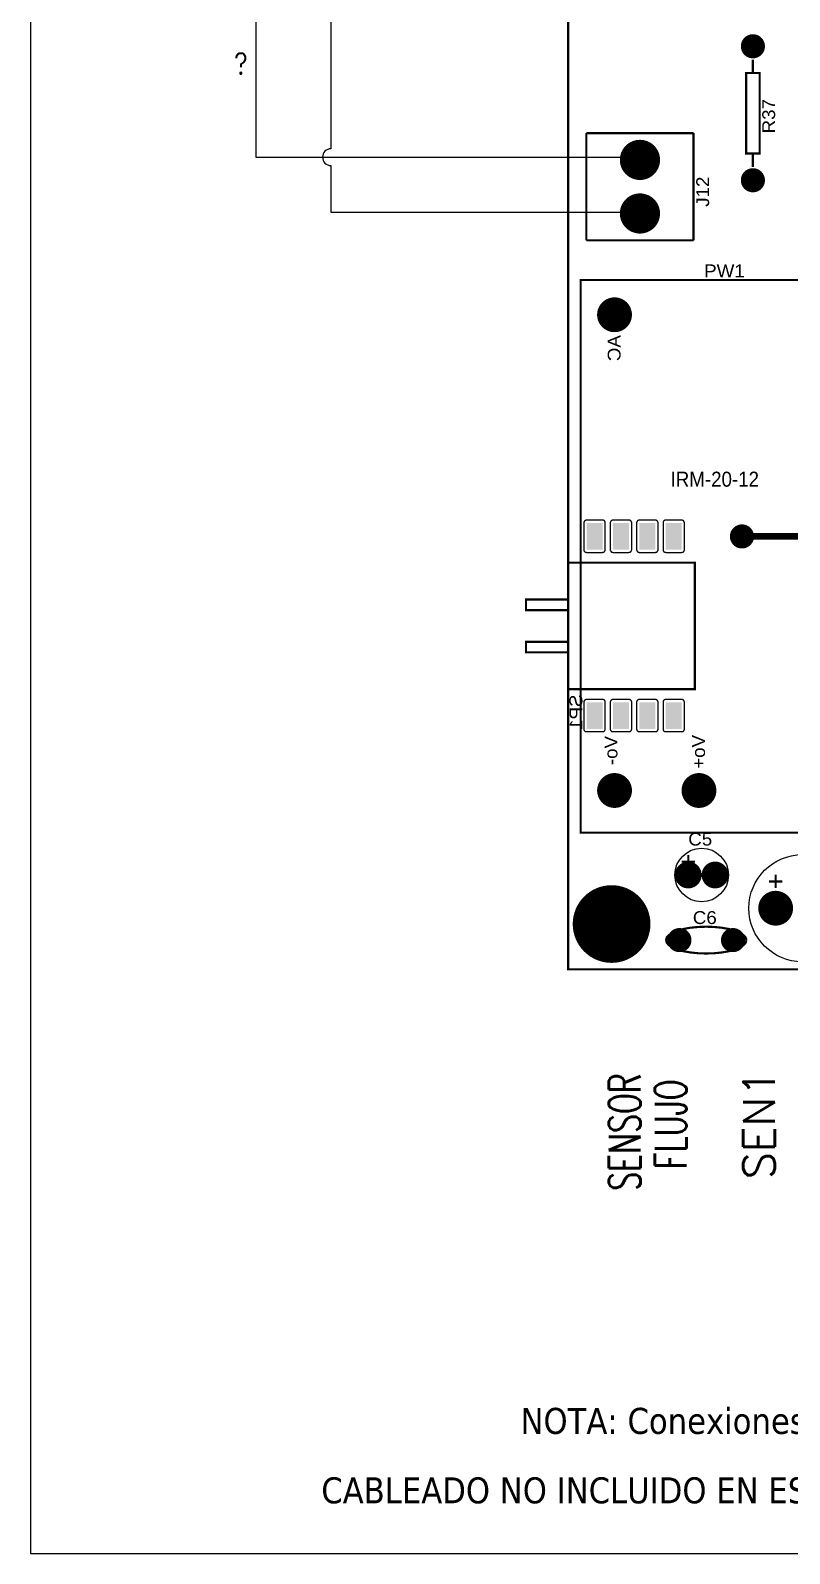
# Model space of a CAD drawing. Header units: inches. Extents: x 0 to 35.7, y 0 to 20.7.
# Drawn here: x 14.98 to 19.46, y 4.56 to 13.56 of the extents above; entities that cross this region are included whole.
import ezdxf
from ezdxf.enums import TextEntityAlignment as Align

# ---------------------------------------------------------------- set-up
doc = ezdxf.new("R2010")
doc.units = ezdxf.units.IN
doc.header["$MEASUREMENT"] = 0
for name, color, linetype in [('BLK_12AWG', 7, 'Continuous'), ('CONTORNO', 179, 'Continuous'), ('DESC', 150, 'Continuous'), ('MISC', 7, 'Continuous'), ('SYMS', 7, 'Continuous'), ('TAGS', 150, 'Continuous'), ('TERMS', 123, 'Continuous'), ('WIRENO', 72, 'Continuous')]:
    doc.layers.add(name, color=color, linetype=linetype)
doc.styles.add('SLDTEXTSTYLE0', font='tahoma.ttf')
doc.styles.get("Standard").update_dxf_attribs({"font": 'arial.ttf'})
doc.styles.add('WD', font='romans.shx')

# ---------------------------------------------------------------- blocks, each defined once
blk = doc.blocks.new('RPAD')
blk.add_trace([(-0.5, -0.5), (-0.5, 0.5), (0.5, -0.5), (0.5, 0.5)])
blk = doc.blocks.new('EPAD')
at = {"const_width": 0.5}
blk.add_lwpolyline([(-0.25, 0, 1), (0.25, 0, 1)], format="xyb", close=True, dxfattribs=at)
blk = doc.blocks.new('TarjetaCBA2')
for points, const_width in [([(130.5116, 98.0071), (136.4266, 98.0071), (136.4266, 103.2848), (130.5116, 103.2848), (130.5116, 98.0071)], 0.008), ([(130.5116, 98.0071), (136.4266, 98.0071), (136.4266, 103.2848), (130.5116, 103.2848), (130.5116, 98.0071)], 0.008), ([(130.5116, 98.0071), (136.4266, 98.0071), (136.4266, 103.2848), (130.5116, 103.2848), (130.5116, 98.0071)], 0.008), ([(131.2006, 101.4021), (131.2006, 101.3521)], 0.008), ([(131.2006, 101.4021), (131.2006, 101.3521)], 0.008), ([(131.2006, 101.4021), (131.2006, 101.3521)], 0.008), ([(131.1756, 101.0521), (131.2256, 101.0521), (131.2256, 101.3521), (131.1756, 101.3521), (131.1756, 101.0521)], 0.008), ([(131.1756, 101.0521), (131.2256, 101.0521), (131.2256, 101.3521), (131.1756, 101.3521), (131.1756, 101.0521)], 0.008), ([(131.1756, 101.0521), (131.2256, 101.0521), (131.2256, 101.3521), (131.1756, 101.3521), (131.1756, 101.0521)], 0.008), ([(130.9793, 101.1281), (130.5793, 101.1281)], 0.008), ([(130.5793, 101.1281), (130.5793, 100.7281)], 0.008), ([(130.9793, 101.1281), (130.5793, 101.1281)], 0.008), ([(130.5793, 101.1281), (130.5793, 100.7281)], 0.008), ([(130.9793, 101.1281), (130.5793, 101.1281)], 0.008), ([(130.5793, 101.1281), (130.5793, 100.7281)], 0.008), ([(130.9793, 101.1281), (130.9793, 100.7281)], 0.008), ([(130.9793, 101.1281), (130.9793, 100.7281)], 0.008), ([(130.9793, 101.1281), (130.9793, 100.7281)], 0.008), ([(131.2006, 101.0521), (131.2006, 101.0021)], 0.008), ([(131.2006, 101.0521), (131.2006, 101.0021)], 0.008), ([(131.2006, 101.0521), (131.2006, 101.0021)], 0.008), ([(130.9793, 100.7281), (130.5793, 100.7281)], 0.008), ([(130.9793, 100.7281), (130.5793, 100.7281)], 0.008), ([(130.9793, 100.7281), (130.5793, 100.7281)], 0.008), ([(130.5585, 98.517), (131.6293, 98.517), (131.6293, 100.58), (130.5585, 100.58), (130.5585, 98.517)], 0.008), ([(130.5585, 98.517), (131.6293, 98.517), (131.6293, 100.58), (130.5585, 100.58), (130.5585, 98.517)], 0.008), ([(130.5585, 98.517), (131.6293, 98.517), (131.6293, 100.58), (130.5585, 100.58), (130.5585, 98.517)], 0.008), ([(131.1598, 99.6227), (132.2416, 99.6227), (132.2492, 99.6303)], 0.025), ([(130.5116, 99.0525), (130.984, 99.0525), (130.984, 99.5249), (130.5116, 99.5249), (130.5116, 99.0525)], 0.008), ([(130.5116, 99.0525), (130.984, 99.0525), (130.984, 99.5249), (130.5116, 99.5249), (130.5116, 99.0525)], 0.008), ([(130.5116, 99.0525), (130.984, 99.0525), (130.984, 99.5249), (130.5116, 99.5249), (130.5116, 99.0525)], 0.008), ([(130.3541, 99.3478), (130.5116, 99.3478), (130.5116, 99.3871), (130.3541, 99.3871), (130.3541, 99.3478)], 0.008), ([(130.3541, 99.3478), (130.5116, 99.3478), (130.5116, 99.3871), (130.3541, 99.3871), (130.3541, 99.3478)], 0.008), ([(130.3541, 99.3478), (130.5116, 99.3478), (130.5116, 99.3871), (130.3541, 99.3871), (130.3541, 99.3478)], 0.008), ([(130.3541, 99.1903), (130.5116, 99.1903), (130.5116, 99.2296), (130.3541, 99.2296), (130.3541, 99.1903)], 0.008), ([(130.3541, 99.1903), (130.5116, 99.1903), (130.5116, 99.2296), (130.3541, 99.2296), (130.3541, 99.1903)], 0.008), ([(130.3541, 99.1903), (130.5116, 99.1903), (130.5116, 99.2296), (130.3541, 99.2296), (130.3541, 99.1903)], 0.008), ([(130.9345, 98.4091), (130.9845, 98.4091)], 0.008), ([(130.9345, 98.4091), (130.9845, 98.4091)], 0.008), ([(130.9345, 98.4091), (130.9845, 98.4091)], 0.008), ([(130.9595, 98.4341), (130.9595, 98.3841)], 0.008), ([(130.9595, 98.4341), (130.9595, 98.3841)], 0.008), ([(130.9595, 98.4341), (130.9595, 98.3841)], 0.008), ([(131.2855, 98.3601), (131.2855, 98.3101)], 0.008), ([(131.2855, 98.3601), (131.2855, 98.3101)], 0.008), ([(131.2855, 98.3601), (131.2855, 98.3101)], 0.008), ([(131.2605, 98.3351), (131.3105, 98.3351)], 0.008), ([(131.2605, 98.3351), (131.3105, 98.3351)], 0.008), ([(131.2605, 98.3351), (131.3105, 98.3351)], 0.008), ([(130.8765, 98.1161), (130.8794, 98.1263), (130.8879, 98.1357), (130.9015, 98.1442), (130.9196, 98.1516), (130.9416, 98.1577), (130.9672, 98.1622), (130.9956, 98.1651), (131.0265, 98.1661)], 0.008), ([(130.8765, 98.1161), (130.8794, 98.1263), (130.8879, 98.1357), (130.9015, 98.1442), (130.9196, 98.1516), (130.9416, 98.1577), (130.9672, 98.1622), (130.9956, 98.1651), (131.0265, 98.1661)], 0.008), ([(130.8765, 98.1161), (130.8794, 98.1263), (130.8879, 98.1357), (130.9015, 98.1442), (130.9196, 98.1516), (130.9416, 98.1577), (130.9672, 98.1622), (130.9956, 98.1651), (131.0265, 98.1661)], 0.008), ([(130.8765, 98.1161), (130.8794, 98.1059), (130.8879, 98.0965), (130.9015, 98.088), (130.9196, 98.0806), (130.9416, 98.0745), (130.9672, 98.07), (130.9956, 98.0671), (131.0265, 98.0661)], 0.008), ([(130.8765, 98.1161), (130.8794, 98.1059), (130.8879, 98.0965), (130.9015, 98.088), (130.9196, 98.0806), (130.9416, 98.0745), (130.9672, 98.07), (130.9956, 98.0671), (131.0265, 98.0661)], 0.008), ([(130.8765, 98.1161), (130.8794, 98.1059), (130.8879, 98.0965), (130.9015, 98.088), (130.9196, 98.0806), (130.9416, 98.0745), (130.9672, 98.07), (130.9956, 98.0671), (131.0265, 98.0661)], 0.008), ([(131.1765, 98.1161), (131.1735, 98.1263), (131.1648, 98.1357), (131.1512, 98.1442), (131.133, 98.1516), (131.1108, 98.1577), (131.0853, 98.1622), (131.057, 98.1651), (131.0265, 98.1661)], 0.008), ([(131.1765, 98.1161), (131.1735, 98.1263), (131.1648, 98.1357), (131.1512, 98.1442), (131.133, 98.1516), (131.1108, 98.1577), (131.0853, 98.1622), (131.057, 98.1651), (131.0265, 98.1661)], 0.008), ([(131.1765, 98.1161), (131.1735, 98.1263), (131.1648, 98.1357), (131.1512, 98.1442), (131.133, 98.1516), (131.1108, 98.1577), (131.0853, 98.1622), (131.057, 98.1651), (131.0265, 98.1661)], 0.008), ([(131.1765, 98.1161), (131.1735, 98.1059), (131.1648, 98.0965), (131.1512, 98.088), (131.133, 98.0806), (131.1108, 98.0745), (131.0853, 98.07), (131.057, 98.0671), (131.0265, 98.0661)], 0.008), ([(131.1765, 98.1161), (131.1735, 98.1059), (131.1648, 98.0965), (131.1512, 98.088), (131.133, 98.0806), (131.1108, 98.0745), (131.0853, 98.07), (131.057, 98.0671), (131.0265, 98.0661)], 0.008), ([(131.1765, 98.1161), (131.1735, 98.1059), (131.1648, 98.0965), (131.1512, 98.088), (131.133, 98.0806), (131.1108, 98.0745), (131.0853, 98.07), (131.057, 98.0671), (131.0265, 98.0661)], 0.008)]:
    blk.add_lwpolyline(points, dxfattribs=dict(const_width=const_width))
for points in [[(130.58, 99.5633), (130.64, 99.5633), (130.6411, 99.5634), (130.6421, 99.5635), (130.643, 99.5638), (130.6439, 99.5641), (130.6448, 99.5645), (130.6456, 99.565), (130.6464, 99.5656), (130.6471, 99.5662), (130.6478, 99.5669), (130.6483, 99.5677), (130.6488, 99.5685), (130.6492, 99.5694), (130.6496, 99.5703), (130.6498, 99.5713), (130.65, 99.5723), (130.65, 99.5733), (130.65, 99.6733), (130.65, 99.6744), (130.6498, 99.6754), (130.6496, 99.6764), (130.6492, 99.6773), (130.6488, 99.6782), (130.6483, 99.679), (130.6478, 99.6797), (130.6471, 99.6805), (130.6464, 99.6811), (130.6456, 99.6817), (130.6448, 99.6822), (130.6439, 99.6826), (130.643, 99.6829), (130.6421, 99.6831), (130.6411, 99.6833), (130.64, 99.6833), (130.58, 99.6833), (130.579, 99.6833), (130.578, 99.6831), (130.577, 99.6829), (130.5761, 99.6826), (130.5752, 99.6822), (130.5744, 99.6817), (130.5736, 99.6811), (130.5729, 99.6805), (130.5723, 99.6797), (130.5717, 99.679), (130.5712, 99.6782), (130.5708, 99.6773), (130.5705, 99.6764), (130.5702, 99.6754), (130.5701, 99.6744), (130.57, 99.6733), (130.57, 99.5733), (130.5701, 99.5723), (130.5702, 99.5713), (130.5705, 99.5703), (130.5708, 99.5694), (130.5712, 99.5685), (130.5717, 99.5677), (130.5723, 99.5669), (130.5729, 99.5662), (130.5736, 99.5656), (130.5744, 99.565), (130.5752, 99.5645), (130.5761, 99.5641), (130.577, 99.5638), (130.578, 99.5635), (130.579, 99.5634), (130.58, 99.5633)], [(130.6784, 99.5633), (130.7384, 99.5633), (130.7395, 99.5634), (130.7405, 99.5635), (130.7415, 99.5638), (130.7424, 99.5641), (130.7433, 99.5645), (130.7441, 99.565), (130.7448, 99.5656), (130.7455, 99.5662), (130.7462, 99.5669), (130.7468, 99.5677), (130.7473, 99.5685), (130.7477, 99.5694), (130.748, 99.5703), (130.7482, 99.5713), (130.7484, 99.5723), (130.7484, 99.5733), (130.7484, 99.6733), (130.7484, 99.6744), (130.7482, 99.6754), (130.748, 99.6764), (130.7477, 99.6773), (130.7473, 99.6782), (130.7468, 99.679), (130.7462, 99.6797), (130.7455, 99.6805), (130.7448, 99.6811), (130.7441, 99.6817), (130.7433, 99.6822), (130.7424, 99.6826), (130.7415, 99.6829), (130.7405, 99.6831), (130.7395, 99.6833), (130.7384, 99.6833), (130.6784, 99.6833), (130.6774, 99.6833), (130.6764, 99.6831), (130.6754, 99.6829), (130.6745, 99.6826), (130.6736, 99.6822), (130.6728, 99.6817), (130.672, 99.6811), (130.6713, 99.6805), (130.6707, 99.6797), (130.6701, 99.679), (130.6696, 99.6782), (130.6692, 99.6773), (130.6689, 99.6764), (130.6686, 99.6754), (130.6685, 99.6744), (130.6684, 99.6733), (130.6684, 99.5733), (130.6685, 99.5723), (130.6686, 99.5713), (130.6689, 99.5703), (130.6692, 99.5694), (130.6696, 99.5685), (130.6701, 99.5677), (130.6707, 99.5669), (130.6713, 99.5662), (130.672, 99.5656), (130.6728, 99.565), (130.6736, 99.5645), (130.6745, 99.5641), (130.6754, 99.5638), (130.6764, 99.5635), (130.6774, 99.5634), (130.6784, 99.5633)], [(130.7769, 99.5633), (130.8369, 99.5633), (130.8379, 99.5634), (130.8389, 99.5635), (130.8399, 99.5638), (130.8408, 99.5641), (130.8417, 99.5645), (130.8425, 99.565), (130.8433, 99.5656), (130.844, 99.5662), (130.8446, 99.5669), (130.8452, 99.5677), (130.8457, 99.5685), (130.8461, 99.5694), (130.8464, 99.5703), (130.8467, 99.5713), (130.8468, 99.5723), (130.8469, 99.5733), (130.8469, 99.6733), (130.8468, 99.6744), (130.8467, 99.6754), (130.8464, 99.6764), (130.8461, 99.6773), (130.8457, 99.6782), (130.8452, 99.679), (130.8446, 99.6797), (130.844, 99.6805), (130.8433, 99.6811), (130.8425, 99.6817), (130.8417, 99.6822), (130.8408, 99.6826), (130.8399, 99.6829), (130.8389, 99.6831), (130.8379, 99.6833), (130.8369, 99.6833), (130.7769, 99.6833), (130.7758, 99.6833), (130.7748, 99.6831), (130.7739, 99.6829), (130.7729, 99.6826), (130.7721, 99.6822), (130.7712, 99.6817), (130.7705, 99.6811), (130.7698, 99.6805), (130.7691, 99.6797), (130.7685, 99.679), (130.7681, 99.6782), (130.7676, 99.6773), (130.7673, 99.6764), (130.7671, 99.6754), (130.7669, 99.6744), (130.7669, 99.6733), (130.7669, 99.5733), (130.7669, 99.5723), (130.7671, 99.5713), (130.7673, 99.5703), (130.7676, 99.5694), (130.7681, 99.5685), (130.7685, 99.5677), (130.7691, 99.5669), (130.7698, 99.5662), (130.7705, 99.5656), (130.7712, 99.565), (130.7721, 99.5645), (130.7729, 99.5641), (130.7739, 99.5638), (130.7748, 99.5635), (130.7758, 99.5634), (130.7769, 99.5633)], [(130.8753, 99.5633), (130.9353, 99.5633), (130.9363, 99.5634), (130.9373, 99.5635), (130.9383, 99.5638), (130.9392, 99.5641), (130.9401, 99.5645), (130.9409, 99.565), (130.9417, 99.5656), (130.9424, 99.5662), (130.943, 99.5669), (130.9436, 99.5677), (130.9441, 99.5685), (130.9445, 99.5694), (130.9448, 99.5703), (130.9451, 99.5713), (130.9452, 99.5723), (130.9453, 99.5733), (130.9453, 99.6733), (130.9452, 99.6744), (130.9451, 99.6754), (130.9448, 99.6764), (130.9445, 99.6773), (130.9441, 99.6782), (130.9436, 99.679), (130.943, 99.6797), (130.9424, 99.6805), (130.9417, 99.6811), (130.9409, 99.6817), (130.9401, 99.6822), (130.9392, 99.6826), (130.9383, 99.6829), (130.9373, 99.6831), (130.9363, 99.6833), (130.9353, 99.6833), (130.8753, 99.6833), (130.8743, 99.6833), (130.8732, 99.6831), (130.8723, 99.6829), (130.8714, 99.6826), (130.8705, 99.6822), (130.8697, 99.6817), (130.8689, 99.6811), (130.8682, 99.6805), (130.8675, 99.6797), (130.867, 99.679), (130.8665, 99.6782), (130.8661, 99.6773), (130.8657, 99.6764), (130.8655, 99.6754), (130.8653, 99.6744), (130.8653, 99.6733), (130.8653, 99.5733), (130.8653, 99.5723), (130.8655, 99.5713), (130.8657, 99.5703), (130.8661, 99.5694), (130.8665, 99.5685), (130.867, 99.5677), (130.8675, 99.5669), (130.8682, 99.5662), (130.8689, 99.5656), (130.8697, 99.565), (130.8705, 99.5645), (130.8714, 99.5641), (130.8723, 99.5638), (130.8732, 99.5635), (130.8743, 99.5634), (130.8753, 99.5633)], [(130.58, 98.8941), (130.64, 98.8941), (130.6411, 98.8941), (130.6421, 98.8943), (130.643, 98.8945), (130.6439, 98.8948), (130.6448, 98.8952), (130.6456, 98.8957), (130.6464, 98.8963), (130.6471, 98.8969), (130.6478, 98.8976), (130.6483, 98.8984), (130.6488, 98.8992), (130.6492, 98.9001), (130.6496, 98.901), (130.6498, 98.902), (130.65, 98.903), (130.65, 98.9041), (130.65, 99.0041), (130.65, 99.0051), (130.6498, 99.0061), (130.6496, 99.0071), (130.6492, 99.008), (130.6488, 99.0089), (130.6483, 99.0097), (130.6478, 99.0105), (130.6471, 99.0112), (130.6464, 99.0118), (130.6456, 99.0124), (130.6448, 99.0129), (130.6439, 99.0133), (130.643, 99.0136), (130.6421, 99.0139), (130.6411, 99.014), (130.64, 99.0141), (130.58, 99.0141), (130.579, 99.014), (130.578, 99.0139), (130.577, 99.0136), (130.5761, 99.0133), (130.5752, 99.0129), (130.5744, 99.0124), (130.5736, 99.0118), (130.5729, 99.0112), (130.5723, 99.0105), (130.5717, 99.0097), (130.5712, 99.0089), (130.5708, 99.008), (130.5705, 99.0071), (130.5702, 99.0061), (130.5701, 99.0051), (130.57, 99.0041), (130.57, 98.9041), (130.5701, 98.903), (130.5702, 98.902), (130.5705, 98.901), (130.5708, 98.9001), (130.5712, 98.8992), (130.5717, 98.8984), (130.5723, 98.8976), (130.5729, 98.8969), (130.5736, 98.8963), (130.5744, 98.8957), (130.5752, 98.8952), (130.5761, 98.8948), (130.577, 98.8945), (130.578, 98.8943), (130.579, 98.8941), (130.58, 98.8941)], [(130.6784, 98.8941), (130.7384, 98.8941), (130.7395, 98.8941), (130.7405, 98.8943), (130.7415, 98.8945), (130.7424, 98.8948), (130.7433, 98.8952), (130.7441, 98.8957), (130.7448, 98.8963), (130.7455, 98.8969), (130.7462, 98.8976), (130.7468, 98.8984), (130.7473, 98.8992), (130.7477, 98.9001), (130.748, 98.901), (130.7482, 98.902), (130.7484, 98.903), (130.7484, 98.9041), (130.7484, 99.0041), (130.7484, 99.0051), (130.7482, 99.0061), (130.748, 99.0071), (130.7477, 99.008), (130.7473, 99.0089), (130.7468, 99.0097), (130.7462, 99.0105), (130.7455, 99.0112), (130.7448, 99.0118), (130.7441, 99.0124), (130.7433, 99.0129), (130.7424, 99.0133), (130.7415, 99.0136), (130.7405, 99.0139), (130.7395, 99.014), (130.7384, 99.0141), (130.6784, 99.0141), (130.6774, 99.014), (130.6764, 99.0139), (130.6754, 99.0136), (130.6745, 99.0133), (130.6736, 99.0129), (130.6728, 99.0124), (130.672, 99.0118), (130.6713, 99.0112), (130.6707, 99.0105), (130.6701, 99.0097), (130.6696, 99.0089), (130.6692, 99.008), (130.6689, 99.0071), (130.6686, 99.0061), (130.6685, 99.0051), (130.6684, 99.0041), (130.6684, 98.9041), (130.6685, 98.903), (130.6686, 98.902), (130.6689, 98.901), (130.6692, 98.9001), (130.6696, 98.8992), (130.6701, 98.8984), (130.6707, 98.8976), (130.6713, 98.8969), (130.672, 98.8963), (130.6728, 98.8957), (130.6736, 98.8952), (130.6745, 98.8948), (130.6754, 98.8945), (130.6764, 98.8943), (130.6774, 98.8941), (130.6784, 98.8941)], [(130.7769, 98.8941), (130.8369, 98.8941), (130.8379, 98.8941), (130.8389, 98.8943), (130.8399, 98.8945), (130.8408, 98.8948), (130.8417, 98.8952), (130.8425, 98.8957), (130.8433, 98.8963), (130.844, 98.8969), (130.8446, 98.8976), (130.8452, 98.8984), (130.8457, 98.8992), (130.8461, 98.9001), (130.8464, 98.901), (130.8467, 98.902), (130.8468, 98.903), (130.8469, 98.9041), (130.8469, 99.0041), (130.8468, 99.0051), (130.8467, 99.0061), (130.8464, 99.0071), (130.8461, 99.008), (130.8457, 99.0089), (130.8452, 99.0097), (130.8446, 99.0105), (130.844, 99.0112), (130.8433, 99.0118), (130.8425, 99.0124), (130.8417, 99.0129), (130.8408, 99.0133), (130.8399, 99.0136), (130.8389, 99.0139), (130.8379, 99.014), (130.8369, 99.0141), (130.7769, 99.0141), (130.7758, 99.014), (130.7748, 99.0139), (130.7739, 99.0136), (130.7729, 99.0133), (130.7721, 99.0129), (130.7712, 99.0124), (130.7705, 99.0118), (130.7698, 99.0112), (130.7691, 99.0105), (130.7685, 99.0097), (130.7681, 99.0089), (130.7676, 99.008), (130.7673, 99.0071), (130.7671, 99.0061), (130.7669, 99.0051), (130.7669, 99.0041), (130.7669, 98.9041), (130.7669, 98.903), (130.7671, 98.902), (130.7673, 98.901), (130.7676, 98.9001), (130.7681, 98.8992), (130.7685, 98.8984), (130.7691, 98.8976), (130.7698, 98.8969), (130.7705, 98.8963), (130.7712, 98.8957), (130.7721, 98.8952), (130.7729, 98.8948), (130.7739, 98.8945), (130.7748, 98.8943), (130.7758, 98.8941), (130.7769, 98.8941)], [(130.8753, 98.8941), (130.9353, 98.8941), (130.9363, 98.8941), (130.9373, 98.8943), (130.9383, 98.8945), (130.9392, 98.8948), (130.9401, 98.8952), (130.9409, 98.8957), (130.9417, 98.8963), (130.9424, 98.8969), (130.943, 98.8976), (130.9436, 98.8984), (130.9441, 98.8992), (130.9445, 98.9001), (130.9448, 98.901), (130.9451, 98.902), (130.9452, 98.903), (130.9453, 98.9041), (130.9453, 99.0041), (130.9452, 99.0051), (130.9451, 99.0061), (130.9448, 99.0071), (130.9445, 99.008), (130.9441, 99.0089), (130.9436, 99.0097), (130.943, 99.0105), (130.9424, 99.0112), (130.9417, 99.0118), (130.9409, 99.0124), (130.9401, 99.0129), (130.9392, 99.0133), (130.9383, 99.0136), (130.9373, 99.0139), (130.9363, 99.014), (130.9353, 99.0141), (130.8753, 99.0141), (130.8743, 99.014), (130.8732, 99.0139), (130.8723, 99.0136), (130.8714, 99.0133), (130.8705, 99.0129), (130.8697, 99.0124), (130.8689, 99.0118), (130.8682, 99.0112), (130.8675, 99.0105), (130.867, 99.0097), (130.8665, 99.0089), (130.8661, 99.008), (130.8657, 99.0071), (130.8655, 99.0061), (130.8653, 99.0051), (130.8653, 99.0041), (130.8653, 98.9041), (130.8653, 98.903), (130.8655, 98.902), (130.8657, 98.901), (130.8661, 98.9001), (130.8665, 98.8992), (130.867, 98.8984), (130.8675, 98.8976), (130.8682, 98.8969), (130.8689, 98.8963), (130.8697, 98.8957), (130.8705, 98.8952), (130.8714, 98.8948), (130.8723, 98.8945), (130.8732, 98.8943), (130.8743, 98.8941), (130.8753, 98.8941)]]:
    blk.add_lwpolyline(points, close=True)
for centre, radius in [((131.2006, 101.4521), 0.025), ((130.7793, 101.0281), 0.03), ((131.2006, 100.9521), 0.025), ((130.7793, 100.8281), 0.03), ((130.6845, 100.4501), 0.03), ((131.1598, 99.6227), 0.025), ((130.6845, 98.6745), 0.03), ((130.9994, 98.6745), 0.03), ((131.0095, 98.3591), 0.1), ((131.0095, 98.3591), 0.1), ((131.0095, 98.3591), 0.1), ((131.3855, 98.2351), 0.2), ((131.3855, 98.2351), 0.2), ((131.3855, 98.2351), 0.2), ((130.9595, 98.3591), 0.025), ((131.0595, 98.3591), 0.025), ((131.2855, 98.2351), 0.025), ((130.6735, 98.1761), 0.03), ((130.9265, 98.1161), 0.025), ((131.1265, 98.1161), 0.025)]:
    blk.add_circle(centre, radius)
for p, xscale, yscale in [((131.2006, 101.4521), 0.09, 0.09), ((131.2006, 101.4521), 0.07, 0.07), ((130.7793, 101.0281), 0.15, 0.15), ((130.7793, 101.0281), 0.12, 0.12), ((131.2006, 100.9521), 0.09, 0.09), ((131.2006, 100.9521), 0.07, 0.07), ((130.7793, 100.8281), 0.15, 0.15), ((130.7793, 100.8281), 0.12, 0.12), ((130.6845, 100.4501), 0.13, 0.13), ((130.6845, 100.4501), 0.1, 0.1), ((131.1598, 99.6227), 0.09, 0.09), ((131.1598, 99.6227), 0.07, 0.07), ((130.6845, 98.6745), 0.13, 0.13), ((130.6845, 98.6745), 0.1, 0.1), ((130.9994, 98.6745), 0.13, 0.13), ((130.9994, 98.6745), 0.1, 0.1), ((130.9595, 98.3591), 0.1, 0.1), ((131.0595, 98.3591), 0.1, 0.1), ((130.9595, 98.3591), 0.08, 0.08), ((131.0595, 98.3591), 0.08, 0.08), ((130.6735, 98.1761), 0.29, 0.29), ((130.6735, 98.1761), 0.25, 0.25), ((131.2855, 98.2351), 0.13, 0.13), ((131.2855, 98.2351), 0.1, 0.1), ((130.9265, 98.1161), 0.09, 0.09), ((130.9265, 98.1161), 0.07, 0.07), ((131.1265, 98.1161), 0.09, 0.09), ((131.1265, 98.1161), 0.07, 0.07)]:
    blk.add_blockref('EPAD', p, dxfattribs=dict(xscale=xscale, yscale=yscale))
at = {"xscale": 0.06, "yscale": 0.1, "rotation": 180}
for p in [(130.61, 99.6233), (130.7084, 99.6233), (130.8069, 99.6233), (130.9053, 99.6233), (130.61, 98.9541), (130.7084, 98.9541), (130.8069, 98.9541), (130.9053, 98.9541)]:
    blk.add_blockref('RPAD', p, dxfattribs=at)
at = {"width": 1.041667}
for s, p in [('R37', (131.2836, 101.1271)), ('R37', (131.2836, 101.1271)), ('R37', (131.2836, 101.1271)), ('J12', (131.0373, 100.8531)), ('J12', (131.0373, 100.8531)), ('J12', (131.0373, 100.8531))]:
    blk.add_text(s, height=0.048, rotation=90, dxfattribs=at).set_placement(p)
for s, height, width, p in [('PW1', 0.048, 1.041667, (131.0189, 100.59)), ('PW1', 0.048, 1.041667, (131.0189, 100.59)), ('PW1', 0.048, 1.041667, (131.0189, 100.59)), ('IRM-20-12', 0.056, 0.892857, (130.8935, 99.8084)), ('IRM-20-12', 0.056, 0.892857, (130.8935, 99.8084)), ('IRM-20-12', 0.056, 0.892857, (130.8935, 99.8084)), ('C5', 0.048, 1.041667, (130.9595, 98.4691)), ('C5', 0.048, 1.041667, (130.9595, 98.4691)), ('C5', 0.048, 1.041667, (130.9595, 98.4691)), ('C6', 0.048, 1.041667, (130.9765, 98.1761)), ('C6', 0.048, 1.041667, (130.9765, 98.1761)), ('C6', 0.048, 1.041667, (130.9765, 98.1761))]:
    blk.add_text(s, height=height, dxfattribs=dict(width=width)).set_placement(p)
at = {"text_generation_flag": 2, "width": 1.041667}
for s, p in [('AC', (130.707, 100.374)), ('AC', (130.707, 100.374)), ('AC', (130.707, 100.374)), ('SP1', (130.5646, 99.033)), ('SP1', (130.5646, 99.033)), ('SP1', (130.5646, 99.033)), ('Vo-', (130.6952, 98.878)), ('Vo-', (130.6952, 98.878)), ('Vo-', (130.6952, 98.878)), ('Vo+', (131.0219, 98.8819)), ('Vo+', (131.0219, 98.8819)), ('Vo+', (131.0219, 98.8819))]:
    blk.add_text(s, height=0.048, rotation=90, dxfattribs=at).set_placement(p)
blk = doc.blocks.new('HCN1_1PJ_85F8')
at = {"layer": 'SYMS'}
for p, q in [((0.25, 0.25), (-0.125, 0.25)), ((0, 0.25), (0, -1.05)), ((0.25, -1.05), (0.25, 0.25)), ((-0.25, 0.125), (-0.25, -0.925)), ((-0.125, -1.05), (0.25, -1.05))]:
    blk.add_line(p, q, dxfattribs=at)
for centre, start, end in [((-0.125, 0.125), 90, 180), ((-0.125, -0.925), 180, 270)]:
    blk.add_arc(centre, 0.125, start, end, dxfattribs=at)
at = {"layer": 'SYMS', "style": 'WD', "width": 0.7}
for tag, p in [('INST', (-0.0062, 1.2498)), ('LOC', (-0.0062, 1.0802)), ('DESC1', (0, 0.9062)), ('DESC2', (0, 0.725)), ('DESC3', (0, 0.55))]:
    blk.add_attdef(tag, text='', height=0.125, dxfattribs=at).set_placement(p, align=Align.CENTER)
at = {"layer": 'SYMS', "style": 'WD'}
blk.add_attdef('TAG1', text='', height=0.125, dxfattribs=at).set_placement((0, 0.375), align=Align.CENTER)
at = {"layer": 'SYMS', "style": 'WD', "width": 0.8}
blk.add_attdef('XREF', (1, 0.375), '', height=0.125, dxfattribs=at)
at = {"layer": 'SYMS', "linetype": 'Continuous', "style": 'WD', "flags": 8}
for tag, p in [('TERMDESC01P', (-0.35, 0.05)), ('TERMDESC02P', (-0.35, -0.15)), ('TERMDESC03P', (-0.35, -0.35)), ('TERMDESC04P', (-0.35, -0.55)), ('TERMDESC05P', (-0.35, -0.75))]:
    blk.add_attdef(tag, text='', height=0.1, dxfattribs=at).set_placement(p, align=Align.RIGHT)
at = {"layer": 'SYMS', "style": 'WD'}
for tag, p, flags in [('ACE_FLAG', (0.0484, 0.1343), 9), ('FAMILY', (0.0484, 0.1211), 9), ('WDBLKNAM', (0.175, 0.125), 9), ('GENDER', (0.1093, 0.0795), 9), ('X4TERM01P', (-0.25, 0), 1), ('X1TERM01J', (0.25, 0), 1), ('X4TERM02P', (-0.25, -0.2), 1), ('X1TERM02J', (0.25, -0.2), 1), ('X4TERM03P', (-0.25, -0.4), 1), ('X1TERM03J', (0.25, -0.4), 1), ('X4TERM04P', (-0.25, -0.6), 1), ('X1TERM04J', (0.25, -0.6), 1), ('X4TERM05P', (-0.25, -0.8), 1), ('X1TERM05J', (0.25, -0.8), 1), ('X8LINK', (0, -1.175), 1)]:
    blk.add_attdef(tag, p, '', height=0.01, dxfattribs=dict(at, flags=flags))
at = {"layer": 'SYMS', "linetype": 'Continuous', "style": 'WD', "flags": 8}
for tag, p in [('TERMDESC01J', (0.35, 0.05)), ('TERMDESC02J', (0.35, -0.15)), ('TERMDESC03J', (0.35, -0.35)), ('TERMDESC04J', (0.35, -0.55)), ('TERMDESC05J', (0.35, -0.75))]:
    blk.add_attdef(tag, p, '', height=0.1, dxfattribs=at)
at = {"layer": 'SYMS', "linetype": 'Continuous', "style": 'WD', "flags": 9}
for tag, p in [('ASSYCODE', (0.0458, 0.0647)), ('MFG', (0.0505, 0.0785)), ('CAT', (0.0525, 0.0979))]:
    blk.add_attdef(tag, text='', height=0.01, dxfattribs=at).set_placement(p, align=Align.CENTER)
at = {"layer": 'SYMS', "linetype": 'Continuous', "style": 'WD'}
for tag, flags, p in [('TERM01P', 8, (-0.125, 0)), ('TERM01J', 9, (0.125, 0)), ('TERM02P', 8, (-0.125, -0.2)), ('TERM02J', 9, (0.125, -0.2)), ('TERM03P', 8, (-0.125, -0.4)), ('TERM03J', 9, (0.125, -0.4)), ('TERM04P', 8, (-0.125, -0.6)), ('TERM04J', 9, (0.125, -0.6)), ('TERM05P', 8, (-0.125, -0.8)), ('TERM05J', 9, (0.125, -0.8))]:
    blk.add_attdef(tag, text='', height=0.1, dxfattribs=dict(at, flags=flags)).set_placement(p, align=Align.MIDDLE_CENTER)
at = {"layer": 'SYMS', "color": 7, "style": 'WD'}
for tag, p in [('X4_TINY_DOT_DONT_REMOVE_01P', (-0.25, 0)), ('X1_TINY_DOT_DONT_REMOVE_01J', (0.25, 0)), ('X4_TINY_DOT_DONT_REMOVE_02P', (-0.25, -0.2)), ('X1_TINY_DOT_DONT_REMOVE_02J', (0.25, -0.2)), ('X4_TINY_DOT_DONT_REMOVE_03P', (-0.25, -0.4)), ('X1_TINY_DOT_DONT_REMOVE_03J', (0.25, -0.4)), ('X4_TINY_DOT_DONT_REMOVE_04P', (-0.25, -0.6)), ('X1_TINY_DOT_DONT_REMOVE_04J', (0.25, -0.6)), ('X4_TINY_DOT_DONT_REMOVE_05P', (-0.25, -0.8)), ('X1_TINY_DOT_DONT_REMOVE_05J', (0.25, -0.8))]:
    blk.add_attdef(tag, p, '', height=0.0001, dxfattribs=at)
at = {"layer": 'SYMS', "linetype": 'Continuous', "style": 'WD', "flags": 8}
for tag, p in [('X4WIRE01P', (-0.35, -0.05)), ('X4WIRE02P', (-0.35, -0.25)), ('X4WIRE03P', (-0.35, -0.45)), ('X4WIRE04P', (-0.35, -0.65)), ('X4WIRE05P', (-0.35, -0.85))]:
    blk.add_attdef(tag, text='', height=0.1, dxfattribs=at).set_placement(p, align=Align.TOP_RIGHT)
for tag, p in [('X1WIRE01J', (0.35, -0.05)), ('X1WIRE02J', (0.35, -0.25)), ('X1WIRE03J', (0.35, -0.45)), ('X1WIRE04J', (0.35, -0.65)), ('X1WIRE05J', (0.35, -0.85))]:
    blk.add_attdef(tag, text='', height=0.1, dxfattribs=at).set_placement(p, align=Align.TOP_LEFT)
blk = doc.blocks.new('WD_WNV')
at = {"style": 'WD', "flags": 1}
for tag, p in [('W01USER', (-0.0625, 0.0938)), ('W02USER', (-0.0625, 0.0859)), ('W03USER', (-0.0625, 0.0781)), ('W04USER', (-0.0625, 0.0703)), ('W05USER', (-0.0625, 0.0625)), ('W06USER', (-0.0625, 0.0547)), ('W07USER', (-0.0625, 0.0469)), ('W08USER', (-0.0625, 0.0391)), ('W09USER', (-0.0625, 0.0312)), ('W10USER', (-0.0625, 0.0234))]:
    blk.add_attdef(tag, text='', height=0.005, dxfattribs=at).set_placement(p, align=Align.CENTER)
at = {"linetype": 'Continuous', "style": 'WD', "width": 0.8}
blk.add_attdef('WIRENO', text='', height=0.125, dxfattribs=at).set_placement((-0.05, 0), align=Align.MIDDLE_RIGHT)

msp = doc.modelspace()

# ---------------------------------------------------------------- linework, layer by layer
at = {"color": 7, "linetype": 'Continuous'}
for p, q in [((14.9782, 20.7436), (14.9782, 4.5586)), ((14.9782, 4.5586), (35.7282, 4.5586))]:
    msp.add_line(p, q, dxfattribs=at)
at = {"layer": 'BLK_12AWG'}
for p, q in [((16.7537, 16.3003), (16.7537, 12.8639)), ((16.31, 12.8139), (18.534, 12.8139)), ((16.7537, 12.7639), (16.7537, 12.488)), ((16.7537, 12.488), (18.5992, 12.488))]:
    msp.add_line(p, q, dxfattribs=at)
at = {"layer": 'BLK_12AWG', "color": 0}
msp.add_line((16.31, 13.9193), (16.31, 12.8139), dxfattribs=at)
at = {"layer": 'BLK_12AWG'}
msp.add_arc((16.7537, 12.8139), 0.05, 90, 270, dxfattribs=at)

# ---------------------------------------------------------------- block references
ref = msp.add_blockref('HCN1_1PJ_85F8', (19.937, 7.0954), dxfattribs=dict(xscale=1.494, yscale=1.494, zscale=1.494, rotation=90))
ref.add_attrib('TAG1', 'SEN1', dxfattribs={"layer": 'TAGS', "color": 250, "height": 0.18675, "rotation": 90, "style": 'WD'}).set_placement((19.3767, 7.0954), align=Align.CENTER)
ref.add_attrib('DESC1', 'SENSOR ', dxfattribs={"layer": 'DESC', "color": 250, "height": 0.18675, "rotation": 90, "style": 'WD', "width": 0.7}).set_placement((18.583, 7.0954), align=Align.CENTER)
ref.add_attrib('DESC2', 'FLUJO', dxfattribs={"layer": 'DESC', "color": 250, "height": 0.18675, "rotation": 90, "style": 'WD', "width": 0.7}).set_placement((18.8538, 7.0954), align=Align.CENTER)
ref.add_attrib('X4_TINY_DOT_DONT_REMOVE_01P', '.', (19.937, 6.7219), dxfattribs={"layer": 'MISC', "color": 7, "height": 0.000149, "rotation": 90, "style": 'WD'})
ref.add_attrib('X1_TINY_DOT_DONT_REMOVE_01J', '.', (19.937, 7.4689), dxfattribs={"layer": 'MISC', "color": 7, "height": 0.000149, "rotation": 90, "style": 'WD'})
ref.add_attrib('TERM01P', '1', dxfattribs={"layer": 'TERMS', "color": 250, "linetype": 'Continuous', "height": 0.1494, "rotation": 90, "style": 'WD', "flags": 8}).set_placement((19.937, 6.9086), align=Align.MIDDLE_CENTER)
ref.add_attrib('X4_TINY_DOT_DONT_REMOVE_02P', '.', (20.2358, 6.7219), dxfattribs={"layer": 'MISC', "color": 7, "height": 0.000149, "rotation": 90, "style": 'WD'})
ref.add_attrib('X1_TINY_DOT_DONT_REMOVE_02J', '.', (20.2358, 7.4689), dxfattribs={"layer": 'MISC', "color": 7, "height": 0.000149, "rotation": 90, "style": 'WD'})
ref.add_attrib('TERM02P', '2', dxfattribs={"layer": 'TERMS', "color": 250, "linetype": 'Continuous', "height": 0.1494, "rotation": 90, "style": 'WD', "flags": 8}).set_placement((20.2358, 6.9086), align=Align.MIDDLE_CENTER)
ref.add_attrib('X4_TINY_DOT_DONT_REMOVE_03P', '.', (20.5346, 6.7219), dxfattribs={"layer": 'MISC', "color": 7, "height": 0.000149, "rotation": 90, "style": 'WD'})
ref.add_attrib('X1_TINY_DOT_DONT_REMOVE_03J', '.', (20.5346, 7.4689), dxfattribs={"layer": 'MISC', "color": 7, "height": 0.000149, "rotation": 90, "style": 'WD'})
ref.add_attrib('TERM03P', '3', dxfattribs={"layer": 'TERMS', "color": 250, "linetype": 'Continuous', "height": 0.1494, "rotation": 90, "style": 'WD', "flags": 8}).set_placement((20.5346, 6.9086), align=Align.MIDDLE_CENTER)
ref.add_attrib('X4_TINY_DOT_DONT_REMOVE_04P', '.', (20.8334, 6.7219), dxfattribs={"layer": 'MISC', "color": 7, "height": 0.000149, "rotation": 90, "style": 'WD'})
ref.add_attrib('X1_TINY_DOT_DONT_REMOVE_04J', '.', (20.8334, 7.4689), dxfattribs={"layer": 'MISC', "color": 7, "height": 0.000149, "rotation": 90, "style": 'WD'})
ref.add_attrib('TERM04P', '4', dxfattribs={"layer": 'TERMS', "color": 250, "linetype": 'Continuous', "height": 0.1494, "rotation": 90, "style": 'WD', "flags": 8}).set_placement((20.8334, 6.9086), align=Align.MIDDLE_CENTER)
ref.add_attrib('X4_TINY_DOT_DONT_REMOVE_05P', '.', (21.1322, 6.7219), dxfattribs={"layer": 'MISC', "color": 7, "height": 0.000149, "rotation": 90, "style": 'WD'})
ref.add_attrib('X1_TINY_DOT_DONT_REMOVE_05J', '.', (21.1322, 7.4689), dxfattribs={"layer": 'MISC', "color": 7, "height": 0.000149, "rotation": 90, "style": 'WD'})
ref.add_attrib('TERM05P', '5', dxfattribs={"layer": 'TERMS', "color": 250, "linetype": 'Continuous', "height": 0.1494, "rotation": 90, "style": 'WD', "flags": 8}).set_placement((21.1322, 6.9086), align=Align.MIDDLE_CENTER)
at = {"layer": 'BLK_12AWG', "xscale": 1.584, "yscale": 1.584, "zscale": 1.584}
msp.add_blockref('TarjetaCBA2', (-188.575, -147.2307), dxfattribs=at)
at = {"layer": 'WIRENO', "color": 0}
ref = msp.add_blockref('WD_WNV', (16.31, 13.3666), dxfattribs=at)
ref.add_attrib('WIRENO', '?', dxfattribs={"linetype": 'Continuous', "height": 0.125, "style": 'WD', "width": 0.8}).set_placement((16.26, 13.3666), align=Align.MIDDLE_RIGHT)

# ---------------------------------------------------------------- texts
at = {"layer": 'CONTORNO', "color": 7, "char_height": 0.153723, "attachment_point": 3, "style": 'SLDTEXTSTYLE0'}
for s, insert in [('\\pi-0.46117,l0.61489,t0.61489;NOTA:^IConexiones al exterior del panel, utilizar cable encauchetado', (24.067, 5.4197)), ('CABLEADO NO INCLUIDO EN ESTE PLANO, VERIFICAR ESQUEMAS ELECTRONICOS.', (24.1299, 5.0091))]:
    msp.add_mtext(s, dxfattribs=dict(at, insert=insert))

doc.saveas('drawing.dxf')
